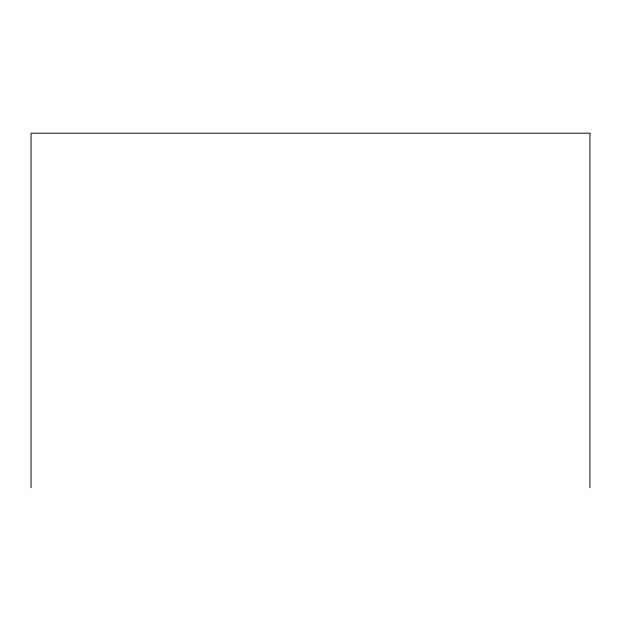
<?xml version="1.0" encoding="UTF-8"?>
<svg xmlns="http://www.w3.org/2000/svg" width="621" height="621" viewBox="0 0 621 621"><rect width="100%" height="100%" fill="white"/><g stroke="black" fill="none" stroke-linecap="round" stroke-linejoin="round"><path stroke-width="0.93" d="M589.95 487.811L589.95 133.189L31.05 133.189L31.05 487.811"/></g></svg>
